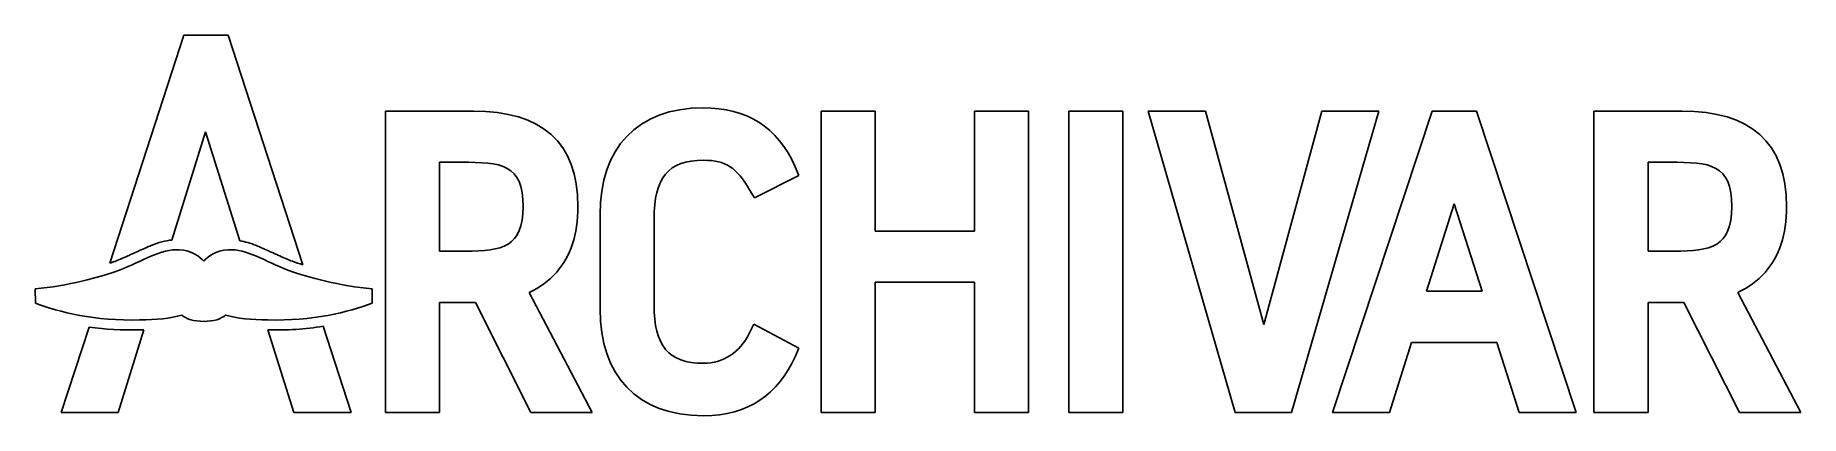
# Model space of a CAD drawing. Header units: inches. Extents: x 0.9 to 22, y 0.6 to 5.1.
import ezdxf

# ---------------------------------------------------------------- set-up
doc = ezdxf.new("R2010")
doc.units = ezdxf.units.IN
doc.header["$MEASUREMENT"] = 0
doc.layers.add('Ebene 01', color=18, linetype='Continuous')

msp = doc.modelspace()

# ---------------------------------------------------------------- linework, layer by layer
at = {"layer": 'Ebene 01', "color": 18}
for p, q in [((1.798, 2.407), (2.68, 5.127)), ((2.68, 5.127), (3.207, 5.127)), ((3.207, 5.127), (4.1, 2.387)), ((5.082, 4.221), (6.132, 4.221)), ((5.082, 0.623), (5.082, 4.221)), ((10.279, 4.221), (10.923, 4.221)), ((10.279, 0.623), (10.279, 4.221)), ((10.923, 4.221), (10.923, 2.79)), ((12.104, 4.221), (12.748, 4.221)), ((12.104, 2.79), (12.104, 4.221)), ((12.748, 4.221), (12.748, 0.623)), ((13.231, 4.221), (13.876, 4.221)), ((13.231, 0.623), (13.231, 4.221)), ((13.876, 4.221), (13.876, 0.623)), ((14.177, 4.221), (14.861, 4.221)), ((15.215, 0.623), (14.177, 4.221)), ((14.861, 4.221), (15.554, 1.675)), ((15.554, 1.675), (16.246, 4.221)), ((16.926, 4.221), (15.887, 0.623)), ((16.246, 4.221), (16.926, 4.221)), ((16.375, 0.623), (17.563, 4.221)), ((17.563, 4.221), (18.089, 4.221)), ((18.089, 4.221), (19.281, 0.623)), ((19.491, 4.221), (20.541, 4.221)), ((19.491, 0.623), (19.491, 4.221)), ((2.939, 3.976), (2.536, 2.683)), ((3.348, 2.675), (2.939, 3.976)), ((5.985, 3.611), (5.726, 3.611)), ((5.726, 3.611), (5.726, 2.55)), ((20.394, 3.611), (20.136, 3.611)), ((20.136, 3.611), (20.136, 2.55)), ((10.01, 3.453), (9.481, 3.185)), ((9.967, 3.555), (10.01, 3.453)), ((9.481, 3.185), (9.425, 3.281)), ((7.641, 1.861), (7.641, 2.985)), ((17.825, 3.116), (17.493, 2.074)), ((18.158, 2.074), (17.825, 3.116)), ((8.285, 2.937), (8.285, 1.909)), ((10.923, 2.79), (12.104, 2.79)), ((5.726, 2.55), (6.038, 2.55)), ((20.136, 2.55), (20.447, 2.55)), ((12.104, 2.179), (10.923, 2.179)), ((10.923, 2.179), (10.923, 0.623)), ((12.104, 0.623), (12.104, 2.179)), ((0.909, 1.928), (0.908, 2.099)), ((4.924, 2.099), (4.924, 1.928)), ((5.726, 1.939), (5.726, 0.623)), ((6.155, 1.939), (5.726, 1.939)), ((6.818, 0.623), (6.155, 1.939)), ((6.797, 2.057), (7.547, 0.623)), ((17.493, 2.074), (18.158, 2.074)), ((20.136, 1.939), (20.136, 0.623)), ((20.564, 1.939), (20.136, 1.939)), ((21.227, 0.623), (20.564, 1.939)), ((21.206, 2.057), (21.956, 0.623)), ((1.55, 1.644), (1.218, 0.623)), ((1.895, 0.623), (2.203, 1.612)), ((3.992, 0.623), (3.682, 1.612)), ((4.339, 1.653), (4.674, 0.623)), ((9.421, 1.568), (9.475, 1.677)), ((9.475, 1.677), (10.011, 1.39)), ((10.011, 1.39), (9.966, 1.289)), ((17.317, 1.459), (17.052, 0.623)), ((18.335, 1.459), (17.317, 1.459)), ((18.599, 0.623), (18.335, 1.459)), ((1.218, 0.623), (1.895, 0.623)), ((4.674, 0.623), (3.992, 0.623)), ((5.726, 0.623), (5.082, 0.623)), ((7.547, 0.623), (6.818, 0.623)), ((10.923, 0.623), (10.279, 0.623)), ((12.748, 0.623), (12.104, 0.623)), ((13.876, 0.623), (13.231, 0.623)), ((15.887, 0.623), (15.215, 0.623)), ((17.052, 0.623), (16.375, 0.623)), ((19.281, 0.623), (18.599, 0.623)), ((20.136, 0.623), (19.491, 0.623)), ((21.956, 0.623), (21.227, 0.623))]:
    msp.add_line(p, q, dxfattribs=at)
for points in [[(6.132, 4.221), (6.941, 4.221), (7.378, 3.856), (7.378, 3.08)], [(7.641, 2.985), (7.641, 3.778), (8.083, 4.261), (8.873, 4.261)], [(8.873, 4.261), (9.385, 4.261), (9.764, 4.035), (9.967, 3.555)], [(20.541, 4.221), (21.351, 4.221), (21.788, 3.856), (21.788, 3.08)], [(6.724, 3.08), (6.724, 3.594), (6.465, 3.611), (5.985, 3.611)], [(8.873, 3.635), (8.455, 3.635), (8.285, 3.425), (8.285, 2.937)], [(9.425, 3.281), (9.267, 3.548), (9.147, 3.635), (8.873, 3.635)], [(21.134, 3.08), (21.134, 3.594), (20.874, 3.611), (20.394, 3.611)], [(6.038, 2.55), (6.475, 2.55), (6.724, 2.6), (6.724, 3.08)], [(7.378, 3.08), (7.378, 2.748), (7.289, 2.49), (7.125, 2.301)], [(20.447, 2.55), (20.884, 2.55), (21.134, 2.6), (21.134, 3.08)], [(21.788, 3.08), (21.788, 2.748), (21.698, 2.49), (21.535, 2.301)], [(1.9, 2.318), (2.188, 2.429), (2.404, 2.579), (2.625, 2.567)], [(2.151, 2.557), (2.143, 2.554), (2.042, 2.507), (2.011, 2.493)], [(2.289, 2.617), (2.249, 2.601), (2.207, 2.583), (2.151, 2.557)], [(2.536, 2.683), (2.459, 2.675), (2.38, 2.653), (2.289, 2.617)], [(2.625, 2.567), (2.773, 2.559), (2.874, 2.48), (2.916, 2.429)], [(2.916, 2.429), (2.959, 2.48), (3.059, 2.559), (3.208, 2.567)], [(3.208, 2.567), (3.429, 2.579), (3.645, 2.429), (3.933, 2.318)], [(3.544, 2.617), (3.473, 2.645), (3.409, 2.664), (3.348, 2.675)], [(3.681, 2.557), (3.626, 2.583), (3.584, 2.601), (3.544, 2.617)], [(3.822, 2.493), (3.791, 2.507), (3.69, 2.554), (3.681, 2.557)], [(0.908, 2.099), (1.282, 2.134), (1.68, 2.238), (1.9, 2.318)], [(1.857, 2.428), (1.838, 2.421), (1.818, 2.414), (1.798, 2.407)], [(2.011, 2.493), (1.954, 2.467), (1.905, 2.447), (1.857, 2.428)], [(3.973, 2.429), (3.927, 2.447), (3.879, 2.467), (3.822, 2.493)], [(3.933, 2.318), (4.153, 2.238), (4.551, 2.134), (4.924, 2.099)], [(4.1, 2.387), (4.055, 2.4), (4.013, 2.415), (3.973, 2.429)], [(7.125, 2.301), (7.031, 2.193), (6.92, 2.114), (6.797, 2.057)], [(21.535, 2.301), (21.441, 2.193), (21.33, 2.114), (21.206, 2.057)], [(2.151, 1.73), (1.627, 1.711), (1.189, 1.824), (0.909, 1.928)], [(4.924, 1.928), (4.644, 1.823), (4.206, 1.711), (3.681, 1.73)], [(8.285, 1.909), (8.285, 1.421), (8.455, 1.211), (8.873, 1.211)], [(2.656, 1.787), (2.522, 1.749), (2.35, 1.727), (2.151, 1.73)], [(2.916, 1.711), (2.804, 1.711), (2.701, 1.742), (2.656, 1.787)], [(3.176, 1.787), (3.132, 1.742), (3.028, 1.711), (2.916, 1.711)], [(3.681, 1.73), (3.483, 1.727), (3.311, 1.749), (3.176, 1.787)], [(8.873, 0.585), (8.083, 0.585), (7.641, 1.068), (7.641, 1.861)], [(2.153, 1.612), (1.945, 1.605), (1.743, 1.616), (1.55, 1.644)], [(2.203, 1.612), (2.186, 1.612), (2.17, 1.612), (2.153, 1.612)], [(3.682, 1.612), (3.909, 1.604), (4.129, 1.619), (4.339, 1.653)], [(8.873, 1.211), (9.112, 1.211), (9.307, 1.34), (9.421, 1.568)], [(9.966, 1.289), (9.766, 0.846), (9.415, 0.585), (8.873, 0.585)]]:
    msp.add_open_spline(points, degree=3, dxfattribs=at)

doc.saveas('drawing.dxf')
